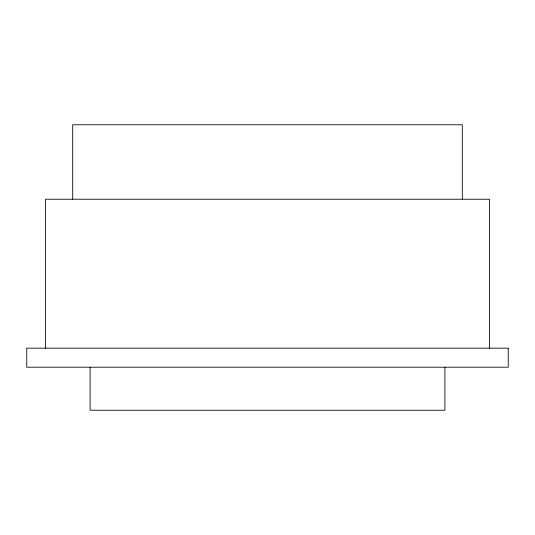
<?xml version="1.0" encoding="UTF-8"?>
<svg xmlns="http://www.w3.org/2000/svg" width="535" height="535" viewBox="0 0 535 535"><rect width="100%" height="100%" fill="white"/><g stroke="black" fill="none" stroke-linecap="round" stroke-linejoin="round"><path stroke-width="0.8" d="M489.552 348.178L489.552 199.234L45.448 199.234L45.448 348.178M462.307 199.234L462.307 124.762L72.693 124.762L72.693 199.234M444.899 367.204L444.899 410.238L90.101 410.238L90.101 367.204M508.25 348.178L26.75 348.178L26.75 367.204L508.25 367.204L508.25 348.178"/></g></svg>
